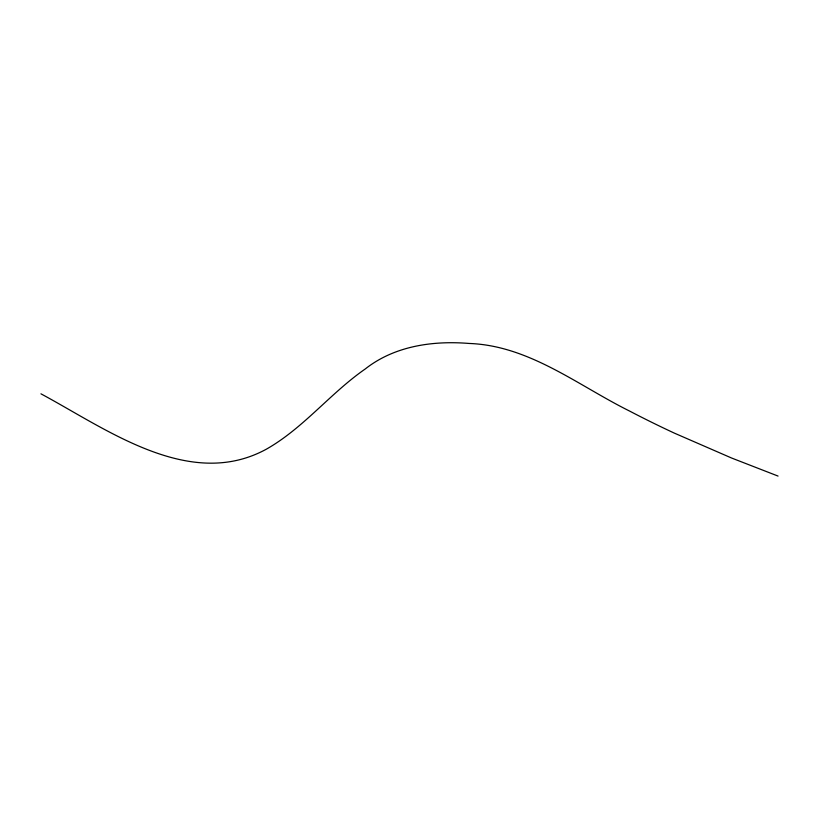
<?xml version="1.0" encoding="UTF-8"?>
<svg xmlns="http://www.w3.org/2000/svg" width="819" height="819" viewBox="0 0 819 819"><rect width="100%" height="100%" fill="white"/><g stroke="black" fill="none" stroke-linecap="round" stroke-linejoin="round"><path stroke-width="1.23" d="M778.05 476.074L731.684 458.056L674.365 433.128A1027.487 593.212 0 0 1 629.422 410.974C577.794 385.36 529.156 345.567 469.103 343.458C432.934 340.499 394.461 345.915 365.192 369.011C330.282 393.233 303.634 427.989 266.492 449.109C189.701 491.083 106.695 429.095 40.95 393.826"/></g></svg>
